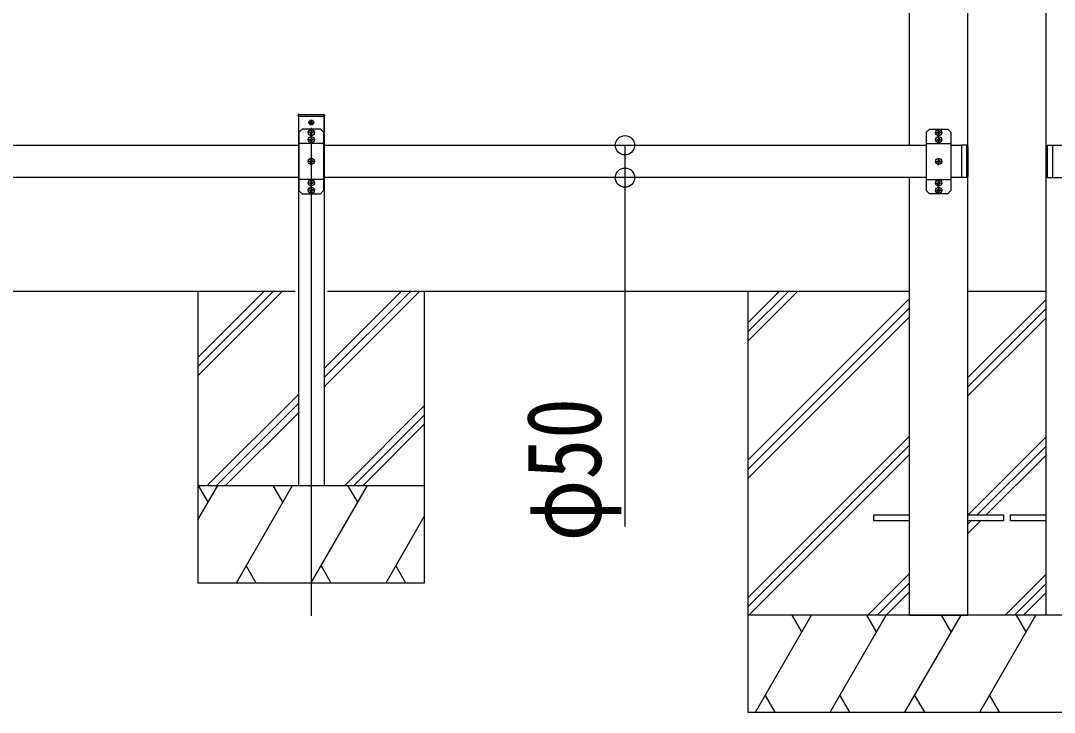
# Model space of a CAD drawing. Units: millimetres, scale not verified. Extents: x -14718 to 14718, y -10395 to 10395.
# Drawn here: x -5332 to -3736, y -5544 to -4476 of the extents above; entities that cross this region are included whole.
import ezdxf
from ezdxf.enums import TextEntityAlignment as Align

# ---------------------------------------------------------------- set-up
doc = ezdxf.new("R2010")
doc.units = ezdxf.units.MM
doc.header["$LTSCALE"] = 40
for name, color, linetype in [('0-3_YKK_12', 2, 'Continuous'), ('0-4_YKK_13', 4, 'Continuous'), ('0-5_YKK_A1', 4, 'Continuous'), ('0-6_YKK_D', 6, 'Continuous')]:
    doc.layers.add(name, color=color, linetype=linetype)
doc.styles.add('ＭＳ ゴシック', font='')
doc.styles.get('ＭＳ ゴシック').set_extended_font_data('MS Gothic')

msp = doc.modelspace()

# ---------------------------------------------------------------- linework, layer by layer
at = {"layer": '0-3_YKK_12'}
for p, q in [((-4887.23, -4633.58), (-4878.93, -4633.58)), ((-4883.08, -4637.73), (-4883.08, -4629.43)), ((-4883.08, -4641.62), (-4883.08, -5394.45)), ((-4883.08, -4654.82), (-4883.08, -4643.35)), ((-3914.57, -4654.82), (-3914.57, -4643.35)), ((-4877.34, -4649.08), (-4888.81, -4649.08)), ((-4883.08, -4665.82), (-4883.08, -4654.35)), ((-3920.31, -4649.08), (-3908.84, -4649.08)), ((-3914.57, -4665.82), (-3914.57, -4654.35)), ((-4877.34, -4660.08), (-4888.81, -4660.08)), ((-3920.31, -4660.08), (-3908.84, -4660.08)), ((-4883.08, -4699.32), (-4883.08, -4687.85)), ((-3914.57, -4699.32), (-3914.57, -4687.85)), ((-4877.34, -4693.58), (-4888.81, -4693.58)), ((-3920.31, -4693.58), (-3908.84, -4693.58)), ((-4883.08, -4732.82), (-4883.08, -4721.35)), ((-3914.57, -4732.82), (-3914.57, -4721.35)), ((-4877.34, -4727.08), (-4888.81, -4727.08)), ((-4877.34, -4738.08), (-4888.81, -4738.08)), ((-4883.08, -4743.82), (-4883.08, -4732.35)), ((-3920.31, -4727.08), (-3908.84, -4727.08)), ((-3920.31, -4738.08), (-3908.84, -4738.08)), ((-3914.57, -4743.82), (-3914.57, -4732.35))]:
    msp.add_line(p, q, dxfattribs=at)
at = {"layer": '0-4_YKK_13'}
for p, q in [((-4903.58, -4623.58), (-4903.48, -4622.02)), ((-4902.58, -4623.58), (-4903.58, -4623.58)), ((-4902.58, -4623.58), (-4863.57, -4623.58)), ((-4902.48, -4621.08), (-4863.67, -4621.08)), ((-4897.08, -4643.58), (-4902.08, -4648.58)), ((-4883.79, -4643.58), (-4897.08, -4643.58)), ((-4885.13, -4633.23), (-4885.13, -4633.93)), ((-4885.13, -4633.23), (-4883.93, -4633.23)), ((-4885.13, -4633.93), (-4883.93, -4633.93)), ((-4883.43, -4631.53), (-4882.73, -4631.53)), ((-4883.43, -4631.53), (-4883.43, -4632.73)), ((-4883.43, -4634.43), (-4883.43, -4635.63)), ((-4883.43, -4635.63), (-4882.73, -4635.63)), ((-4882.73, -4631.53), (-4882.73, -4632.73)), ((-4882.73, -4634.43), (-4882.73, -4635.63)), ((-4869.08, -4643.58), (-4882.36, -4643.58)), ((-4882.23, -4633.23), (-4881.03, -4633.23)), ((-4882.23, -4633.93), (-4881.03, -4633.93)), ((-4881.03, -4633.23), (-4881.03, -4633.93)), ((-4869.08, -4643.58), (-4864.08, -4648.58)), ((-3928.57, -4643.58), (-3933.57, -4648.58)), ((-3928.57, -4643.58), (-3915.29, -4643.58)), ((-3913.86, -4643.58), (-3900.57, -4643.58)), ((-3900.57, -4643.58), (-3895.57, -4648.58)), ((-4902.08, -4648.58), (-4902.08, -4678.87)), ((-4885.45, -4648.49), (-4884.41, -4648.47)), ((-4885.45, -4649.67), (-4884.41, -4649.69)), ((-4885.45, -4659.49), (-4884.41, -4659.47)), ((-4884.41, -4648.47), (-4883.81, -4648.35)), ((-4884.41, -4649.69), (-4883.81, -4649.81)), ((-4884.41, -4659.47), (-4883.81, -4659.35)), ((-4883.69, -4647.74), (-4883.81, -4648.35)), ((-4883.69, -4650.42), (-4883.81, -4649.81)), ((-4883.69, -4658.74), (-4883.81, -4659.35)), ((-4883.67, -4646.7), (-4883.69, -4647.74)), ((-4883.67, -4651.46), (-4883.69, -4650.42)), ((-4883.67, -4657.7), (-4883.69, -4658.74)), ((-4882.48, -4646.7), (-4882.46, -4647.74)), ((-4882.48, -4651.46), (-4882.46, -4650.42)), ((-4882.48, -4657.7), (-4882.46, -4658.74)), ((-4882.46, -4647.74), (-4882.35, -4648.35)), ((-4882.46, -4650.42), (-4882.35, -4649.81)), ((-4882.46, -4658.74), (-4882.35, -4659.35)), ((-4881.74, -4648.47), (-4882.35, -4648.35)), ((-4881.74, -4649.69), (-4882.35, -4649.81)), ((-4881.74, -4659.47), (-4882.35, -4659.35)), ((-4880.7, -4648.49), (-4881.74, -4648.47)), ((-4880.7, -4649.67), (-4881.74, -4649.69)), ((-4880.7, -4659.49), (-4881.74, -4659.47)), ((-4864.08, -4648.58), (-4864.08, -4678.87)), ((-3933.57, -4648.58), (-3933.57, -4678.87)), ((-3916.95, -4648.49), (-3915.91, -4648.47)), ((-3916.95, -4649.67), (-3915.91, -4649.69)), ((-3916.95, -4659.49), (-3915.91, -4659.47)), ((-3915.91, -4648.47), (-3915.3, -4648.35)), ((-3915.91, -4649.69), (-3915.3, -4649.81)), ((-3915.91, -4659.47), (-3915.3, -4659.35)), ((-3915.19, -4647.74), (-3915.3, -4648.35)), ((-3915.19, -4650.42), (-3915.3, -4649.81)), ((-3915.19, -4658.74), (-3915.3, -4659.35)), ((-3915.17, -4646.7), (-3915.19, -4647.74)), ((-3915.17, -4651.46), (-3915.19, -4650.42)), ((-3915.17, -4657.7), (-3915.19, -4658.74)), ((-3913.98, -4646.7), (-3913.96, -4647.74)), ((-3913.98, -4651.46), (-3913.96, -4650.42)), ((-3913.98, -4657.7), (-3913.96, -4658.74)), ((-3913.96, -4647.74), (-3913.84, -4648.35)), ((-3913.96, -4650.42), (-3913.84, -4649.81)), ((-3913.96, -4658.74), (-3913.84, -4659.35)), ((-3913.24, -4648.47), (-3913.84, -4648.35)), ((-3913.24, -4649.69), (-3913.84, -4649.81)), ((-3913.24, -4659.47), (-3913.84, -4659.35)), ((-3912.2, -4648.49), (-3913.24, -4648.47)), ((-3912.2, -4649.67), (-3913.24, -4649.69)), ((-3912.2, -4659.49), (-3913.24, -4659.47)), ((-3895.57, -4648.58), (-3895.57, -4678.87)), ((-4864.08, -4665.98), (-4902.08, -4665.98)), ((-4885.45, -4660.67), (-4884.41, -4660.69)), ((-4884.41, -4660.69), (-4883.81, -4660.81)), ((-4883.69, -4661.42), (-4883.81, -4660.81)), ((-4883.67, -4662.46), (-4883.69, -4661.42)), ((-4882.48, -4662.46), (-4882.46, -4661.42)), ((-4882.46, -4661.42), (-4882.35, -4660.81)), ((-4881.74, -4660.69), (-4882.35, -4660.81)), ((-4880.7, -4660.67), (-4881.74, -4660.69)), ((-3933.57, -4665.98), (-3895.57, -4665.98)), ((-3916.95, -4660.67), (-3915.91, -4660.69)), ((-3915.91, -4660.69), (-3915.3, -4660.81)), ((-3915.19, -4661.42), (-3915.3, -4660.81)), ((-3915.17, -4662.46), (-3915.19, -4661.42)), ((-3913.98, -4662.46), (-3913.96, -4661.42)), ((-3913.96, -4661.42), (-3913.84, -4660.81)), ((-3913.24, -4660.69), (-3913.84, -4660.81)), ((-3912.2, -4660.67), (-3913.24, -4660.69)), ((-3879.38, -4668.58), (-3879.38, -4718.58)), ((-3879.38, -4668.58), (-3879.38, -4718.58)), ((-3871.38, -4668.58), (-3871.38, -4718.58)), ((-3869.38, -4670.58), (-3869.38, -4716.58)), ((-3748.78, -4670.58), (-3748.78, -4716.58)), ((-3746.78, -4668.58), (-3746.78, -4718.58)), ((-3738.78, -4668.58), (-3738.78, -4718.58)), ((-3738.78, -4668.58), (-3738.78, -4718.58)), ((-4902.08, -4680.3), (-4902.08, -4706.87)), ((-4883.67, -4691.2), (-4883.69, -4692.24)), ((-4882.48, -4691.2), (-4882.46, -4692.24)), ((-4864.08, -4680.3), (-4864.08, -4706.87)), ((-3933.57, -4680.3), (-3933.57, -4706.87)), ((-3915.17, -4691.2), (-3915.19, -4692.24)), ((-3913.98, -4691.2), (-3913.96, -4692.24)), ((-3895.57, -4680.3), (-3895.57, -4706.87)), ((-4885.45, -4692.99), (-4884.41, -4692.97)), ((-4885.45, -4694.17), (-4884.41, -4694.19)), ((-4884.41, -4692.97), (-4883.81, -4692.85)), ((-4884.41, -4694.19), (-4883.81, -4694.31)), ((-4883.69, -4692.24), (-4883.81, -4692.85)), ((-4883.69, -4694.92), (-4883.81, -4694.31)), ((-4883.67, -4695.96), (-4883.69, -4694.92)), ((-4882.48, -4695.96), (-4882.46, -4694.92)), ((-4882.46, -4692.24), (-4882.35, -4692.85)), ((-4882.46, -4694.92), (-4882.35, -4694.31)), ((-4881.74, -4692.97), (-4882.35, -4692.85)), ((-4881.74, -4694.19), (-4882.35, -4694.31)), ((-4880.7, -4692.99), (-4881.74, -4692.97)), ((-4880.7, -4694.17), (-4881.74, -4694.19)), ((-3916.95, -4692.99), (-3915.91, -4692.97)), ((-3916.95, -4694.17), (-3915.91, -4694.19)), ((-3915.91, -4692.97), (-3915.3, -4692.85)), ((-3915.91, -4694.19), (-3915.3, -4694.31)), ((-3915.19, -4692.24), (-3915.3, -4692.85)), ((-3915.19, -4694.92), (-3915.3, -4694.31)), ((-3915.17, -4695.96), (-3915.19, -4694.92)), ((-3913.98, -4695.96), (-3913.96, -4694.92)), ((-3913.96, -4692.24), (-3913.84, -4692.85)), ((-3913.96, -4694.92), (-3913.84, -4694.31)), ((-3913.24, -4692.97), (-3913.84, -4692.85)), ((-3913.24, -4694.19), (-3913.84, -4694.31)), ((-3912.2, -4692.99), (-3913.24, -4692.97)), ((-3912.2, -4694.17), (-3913.24, -4694.19)), ((-4902.08, -4708.3), (-4902.08, -4738.58)), ((-4864.08, -4721.18), (-4902.08, -4721.18)), ((-4864.08, -4708.3), (-4864.08, -4738.58)), ((-3933.57, -4708.3), (-3933.57, -4738.58)), ((-3933.57, -4721.18), (-3895.57, -4721.18)), ((-3895.57, -4708.3), (-3895.57, -4738.58)), ((-3871.38, -4718.58), (-3879.38, -4718.58)), ((-3869.38, -4716.58), (-3871.38, -4718.58)), ((-3748.78, -4716.58), (-3746.78, -4718.58)), ((-3746.78, -4718.58), (-3738.78, -4718.58)), ((-4897.08, -4743.58), (-4902.08, -4738.58)), ((-4885.45, -4726.49), (-4884.41, -4726.47)), ((-4885.45, -4727.67), (-4884.41, -4727.69)), ((-4885.45, -4737.49), (-4884.41, -4737.47)), ((-4885.45, -4738.67), (-4884.41, -4738.69)), ((-4884.41, -4726.47), (-4883.81, -4726.35)), ((-4884.41, -4727.69), (-4883.81, -4727.81)), ((-4884.41, -4737.47), (-4883.81, -4737.35)), ((-4884.41, -4738.69), (-4883.81, -4738.81)), ((-4883.69, -4725.74), (-4883.81, -4726.35)), ((-4883.69, -4728.42), (-4883.81, -4727.81)), ((-4883.69, -4736.74), (-4883.81, -4737.35)), ((-4883.69, -4739.42), (-4883.81, -4738.81)), ((-4883.67, -4724.7), (-4883.69, -4725.74)), ((-4883.67, -4729.46), (-4883.69, -4728.42)), ((-4883.67, -4735.7), (-4883.69, -4736.74)), ((-4883.67, -4740.46), (-4883.69, -4739.42)), ((-4882.48, -4724.7), (-4882.46, -4725.74)), ((-4882.48, -4729.46), (-4882.46, -4728.42)), ((-4882.48, -4735.7), (-4882.46, -4736.74)), ((-4882.48, -4740.46), (-4882.46, -4739.42)), ((-4882.46, -4725.74), (-4882.35, -4726.35)), ((-4882.46, -4728.42), (-4882.35, -4727.81)), ((-4882.46, -4736.74), (-4882.35, -4737.35)), ((-4882.46, -4739.42), (-4882.35, -4738.81)), ((-4881.74, -4726.47), (-4882.35, -4726.35)), ((-4881.74, -4727.69), (-4882.35, -4727.81)), ((-4881.74, -4737.47), (-4882.35, -4737.35)), ((-4881.74, -4738.69), (-4882.35, -4738.81)), ((-4880.7, -4726.49), (-4881.74, -4726.47)), ((-4880.7, -4727.67), (-4881.74, -4727.69)), ((-4880.7, -4737.49), (-4881.74, -4737.47)), ((-4880.7, -4738.67), (-4881.74, -4738.69)), ((-4869.08, -4743.58), (-4864.08, -4738.58)), ((-3928.57, -4743.58), (-3933.57, -4738.58)), ((-3916.95, -4726.49), (-3915.91, -4726.47)), ((-3916.95, -4727.67), (-3915.91, -4727.69)), ((-3916.95, -4737.49), (-3915.91, -4737.47)), ((-3916.95, -4738.67), (-3915.91, -4738.69)), ((-3915.91, -4726.47), (-3915.3, -4726.35)), ((-3915.91, -4727.69), (-3915.3, -4727.81)), ((-3915.91, -4737.47), (-3915.3, -4737.35)), ((-3915.91, -4738.69), (-3915.3, -4738.81)), ((-3915.19, -4725.74), (-3915.3, -4726.35)), ((-3915.19, -4728.42), (-3915.3, -4727.81)), ((-3915.19, -4736.74), (-3915.3, -4737.35)), ((-3915.19, -4739.42), (-3915.3, -4738.81)), ((-3915.17, -4724.7), (-3915.19, -4725.74)), ((-3915.17, -4729.46), (-3915.19, -4728.42)), ((-3915.17, -4735.7), (-3915.19, -4736.74)), ((-3915.17, -4740.46), (-3915.19, -4739.42)), ((-3913.98, -4724.7), (-3913.96, -4725.74)), ((-3913.98, -4729.46), (-3913.96, -4728.42)), ((-3913.98, -4735.7), (-3913.96, -4736.74)), ((-3913.98, -4740.46), (-3913.96, -4739.42)), ((-3913.96, -4725.74), (-3913.84, -4726.35)), ((-3913.96, -4728.42), (-3913.84, -4727.81)), ((-3913.96, -4736.74), (-3913.84, -4737.35)), ((-3913.96, -4739.42), (-3913.84, -4738.81)), ((-3913.24, -4726.47), (-3913.84, -4726.35)), ((-3913.24, -4727.69), (-3913.84, -4727.81)), ((-3913.24, -4737.47), (-3913.84, -4737.35)), ((-3913.24, -4738.69), (-3913.84, -4738.81)), ((-3912.2, -4726.49), (-3913.24, -4726.47)), ((-3912.2, -4727.67), (-3913.24, -4727.69)), ((-3912.2, -4737.49), (-3913.24, -4737.47)), ((-3912.2, -4738.67), (-3913.24, -4738.69)), ((-3900.57, -4743.58), (-3895.57, -4738.58)), ((-4897.08, -4743.58), (-4883.79, -4743.58)), ((-4882.36, -4743.58), (-4869.08, -4743.58)), ((-3915.29, -4743.58), (-3928.57, -4743.58)), ((-3900.57, -4743.58), (-3913.86, -4743.58)), ((-3869.38, -5239.08), (-3814.58, -5239.08))]:
    msp.add_line(p, q, dxfattribs=at)
for points in [[(-4862.67, -4622.02), (-4862.58, -4623.58), (-4863.57, -4623.58)], [(-3869.38, -4670.58), (-3871.38, -4668.58), (-3879.38, -4668.58)], [(-3748.78, -4670.58), (-3746.78, -4668.58), (-3738.78, -4668.58)], [(-3959.78, -5248.08), (-4014.58, -5248.08), (-4014.58, -5239.08), (-3959.78, -5239.08)], [(-3814.58, -5239.08), (-3814.58, -5248.08), (-3869.38, -5248.08)], [(-3748.78, -5248.08), (-3803.58, -5248.08), (-3803.58, -5239.08), (-3748.78, -5239.08)]]:
    msp.add_lwpolyline(points, dxfattribs=at)
for centre, radius in [((-4883.08, -4633.58), 3.75), ((-4883.08, -4649.08), 4.74), ((-4883.08, -4660.08), 4.74), ((-3914.57, -4649.08), 4.74), ((-3914.57, -4660.08), 4.74), ((-4883.08, -4693.58), 4.74), ((-3914.57, -4693.58), 4.74), ((-4883.08, -4727.08), 4.74), ((-3914.57, -4727.08), 4.74), ((-4883.08, -4738.08), 4.74), ((-3914.57, -4738.08), 4.74)]:
    msp.add_circle(centre, radius, dxfattribs=at)
for centre, radius, start, end in [((-4902.48, -4622.08), 1, 90, 176.5), ((-4863.67, -4622.08), 1, 3.5, 90), ((-4883.93, -4632.73), 0.5, 270, 0), ((-4883.93, -4634.43), 0.5, 0, 90), ((-4883.08, -4642.88), 1, 224.427, 315.573), ((-4882.23, -4632.73), 0.5, 180, 270), ((-4882.23, -4634.43), 0.5, 90, 180), ((-3914.57, -4642.88), 1, 224.427, 315.573), ((-4883.08, -4649.08), 2.45, 165.9892, 194.0108), ((-4883.08, -4660.08), 2.45, 165.9892, 194.0108), ((-4883.08, -4649.08), 2.45, 75.9892, 104.0108), ((-4883.08, -4649.08), 2.45, 255.9892, 284.0108), ((-4883.08, -4660.08), 2.45, 75.9892, 104.0108), ((-4883.08, -4649.08), 2.45, 345.9892, 14.0108), ((-4883.08, -4660.08), 2.45, 345.9892, 14.0108), ((-3914.57, -4649.08), 2.45, 165.9892, 194.0108), ((-3914.57, -4660.08), 2.45, 165.9892, 194.0108), ((-3914.57, -4649.08), 2.45, 75.9892, 104.0108), ((-3914.57, -4649.08), 2.45, 255.9892, 284.0108), ((-3914.57, -4660.08), 2.45, 75.9892, 104.0108), ((-3914.57, -4649.08), 2.45, 345.9892, 14.0108), ((-3914.57, -4660.08), 2.45, 345.9892, 14.0108), ((-4883.08, -4660.08), 2.45, 255.9892, 284.0108), ((-3914.57, -4660.08), 2.45, 255.9892, 284.0108), ((-4902.78, -4679.58), 1, 314.427, 45.573), ((-4883.08, -4693.58), 2.45, 75.9892, 104.0108), ((-4863.38, -4679.58), 1, 134.427, 225.573), ((-3934.27, -4679.58), 1, 314.427, 45.573), ((-3914.57, -4693.58), 2.45, 75.9892, 104.0108), ((-3894.87, -4679.58), 1, 134.427, 225.573), ((-4902.78, -4707.58), 1, 314.427, 45.573), ((-4883.08, -4693.58), 2.45, 165.9892, 194.0108), ((-4883.08, -4693.58), 2.45, 255.9892, 284.0108), ((-4883.08, -4693.58), 2.45, 345.9892, 14.0108), ((-4863.38, -4707.58), 1, 134.427, 225.573), ((-3934.27, -4707.58), 1, 314.427, 45.573), ((-3914.57, -4693.58), 2.45, 165.9892, 194.0108), ((-3914.57, -4693.58), 2.45, 255.9892, 284.0108), ((-3914.57, -4693.58), 2.45, 345.9892, 14.0108), ((-3894.87, -4707.58), 1, 134.427, 225.573), ((-4883.08, -4727.08), 2.45, 165.9892, 194.0108), ((-4883.08, -4738.08), 2.45, 165.9892, 194.0108), ((-4883.08, -4727.08), 2.45, 75.9892, 104.0108), ((-4883.08, -4727.08), 2.45, 255.9892, 284.0108), ((-4883.08, -4738.08), 2.45, 75.9892, 104.0108), ((-4883.08, -4727.08), 2.45, 345.9892, 14.0108), ((-4883.08, -4738.08), 2.45, 345.9892, 14.0108), ((-3914.57, -4727.08), 2.45, 165.9892, 194.0108), ((-3914.57, -4738.08), 2.45, 165.9892, 194.0108), ((-3914.57, -4727.08), 2.45, 75.9892, 104.0108), ((-3914.57, -4727.08), 2.45, 255.9892, 284.0108), ((-3914.57, -4738.08), 2.45, 75.9892, 104.0108), ((-3914.57, -4727.08), 2.45, 345.9892, 14.0108), ((-3914.57, -4738.08), 2.45, 345.9892, 14.0108), ((-4883.08, -4744.28), 1, 44.427, 135.573), ((-4883.08, -4738.08), 2.45, 255.9892, 284.0108), ((-3914.57, -4744.28), 1, 44.427, 135.573), ((-3914.57, -4738.08), 2.45, 255.9892, 284.0108)]:
    msp.add_arc(centre, radius, start, end, dxfattribs=at)
at = {"layer": '0-5_YKK_A1'}
for p, q in [((-3959.78, -4668.58), (-3959.78, -2263.58)), ((-3869.38, -5393.58), (-3869.38, -2263.58)), ((-3748.78, -5393.58), (-3748.78, -2263.58)), ((-4903.08, -4623.58), (-4863.08, -4623.58)), ((-4903.08, -4623.58), (-4903.08, -5193.58)), ((-4863.08, -4648.92), (-4863.08, -4623.58)), ((-4863.08, -4623.58), (-4863.08, -5193.58)), ((-5832.58, -4668.58), (-4903.08, -4668.58)), ((-4863.08, -4668.58), (-3933.57, -4668.58)), ((-3895.57, -4668.58), (-3879.38, -4668.58)), ((-3738.78, -4668.58), (-3722.58, -4668.58)), ((-4903.08, -4718.58), (-5832.58, -4718.58)), ((-3933.57, -4718.58), (-4863.08, -4718.58)), ((-3959.78, -5393.58), (-3959.78, -4718.58)), ((-3879.38, -4718.58), (-3895.57, -4718.58)), ((-3738.78, -4718.58), (-3722.58, -4718.58)), ((-5879.08, -4893.58), (-4908.08, -4893.58)), ((-5058.08, -4893.58), (-5058.08, -5343.58)), ((-5058.08, -4995.93), (-4955.73, -4893.58)), ((-5058.08, -5010.07), (-4941.58, -4893.58)), ((-5058.08, -5024.21), (-4927.44, -4893.58)), ((-4863.08, -5041.34), (-4715.31, -4893.58)), ((-4863.08, -5027.2), (-4729.45, -4893.58)), ((-4863.08, -5013.06), (-4743.59, -4893.58)), ((-4858.08, -4893.58), (-3959.78, -4893.58)), ((-4708.08, -5343.58), (-4708.08, -4893.58)), ((-4209.08, -4893.58), (-4209.08, -5543.58)), ((-4209.08, -4942.43), (-4160.23, -4893.58)), ((-4209.08, -4956.57), (-4146.09, -4893.58)), ((-4209.08, -4970.71), (-4131.94, -4893.58)), ((-3869.38, -4893.58), (-3748.78, -4893.58)), ((-4209.08, -5154.56), (-3959.78, -4905.26)), ((-3869.38, -5026.99), (-3748.78, -4906.39)), ((-4209.08, -5168.7), (-3959.78, -4919.4)), ((-3869.38, -5041.13), (-3748.78, -4920.53)), ((-4209.08, -5182.84), (-3959.78, -4933.54)), ((-3869.38, -5055.28), (-3748.78, -4934.68)), ((-5043.6, -5193.58), (-4903.08, -5053.06)), ((-5029.46, -5193.58), (-4903.08, -5067.2)), ((-4831.46, -5193.58), (-4708.08, -5070.19)), ((-5015.31, -5193.58), (-4903.08, -5081.35)), ((-4817.32, -5193.58), (-4708.08, -5084.34)), ((-4803.18, -5193.58), (-4708.08, -5098.48)), ((-4209.08, -5366.69), (-3959.78, -5117.39)), ((-3869.38, -5239.12), (-3748.78, -5118.52)), ((-4209.08, -5380.83), (-3959.78, -5131.53)), ((-3855.19, -5239.08), (-3748.78, -5132.67)), ((-4209.08, -5394.97), (-3959.78, -5145.67)), ((-3841.05, -5239.08), (-3748.78, -5146.81)), ((-5058.08, -5246.7), (-5027.41, -5193.58)), ((-5058.08, -5193.58), (-4708.08, -5193.58)), ((-5042.41, -5219.56), (-5057.41, -5193.58)), ((-4998.54, -5343.58), (-4911.94, -5193.58)), ((-4926.94, -5219.56), (-4941.94, -5193.58)), ((-4903.08, -5193.58), (-4863.08, -5193.58)), ((-4883.07, -5343.58), (-4796.47, -5193.58)), ((-4811.47, -5219.56), (-4826.47, -5193.58)), ((-4767.6, -5343.58), (-4708.08, -5240.48)), ((-3869.38, -5253.26), (-3864.19, -5248.08)), ((-3869.38, -5267.41), (-3850.05, -5248.08)), ((-4983.54, -5317.6), (-4968.54, -5343.58)), ((-4868.07, -5317.6), (-4853.07, -5343.58)), ((-4752.6, -5317.6), (-4737.6, -5343.58)), ((-4023.83, -5393.58), (-3959.78, -5329.52)), ((-5058.08, -5343.58), (-4708.08, -5343.58)), ((-4009.69, -5393.58), (-3959.78, -5343.66)), ((-3811.7, -5393.58), (-3748.78, -5330.65)), ((-3797.56, -5393.58), (-3748.78, -5344.8)), ((-3995.55, -5393.58), (-3959.78, -5357.81)), ((-3783.42, -5393.58), (-3748.78, -5358.94)), ((-3409.08, -5393.58), (-4209.08, -5393.58)), ((-4197.53, -5543.58), (-4110.93, -5393.58)), ((-4125.93, -5419.56), (-4140.93, -5393.58)), ((-4082.06, -5543.58), (-3995.46, -5393.58)), ((-4010.46, -5419.56), (-4025.46, -5393.58)), ((-3966.59, -5543.58), (-3879.99, -5393.58)), ((-3959.78, -5393.58), (-3869.38, -5393.58)), ((-3894.99, -5419.56), (-3909.99, -5393.58)), ((-3851.12, -5543.58), (-3764.52, -5393.58)), ((-3779.52, -5419.56), (-3794.52, -5393.58)), ((-4182.53, -5517.6), (-4167.53, -5543.58)), ((-4067.06, -5517.6), (-4052.06, -5543.58)), ((-3951.59, -5517.6), (-3936.59, -5543.58)), ((-3836.12, -5517.6), (-3821.12, -5543.58)), ((-4209.08, -5543.58), (-3409.08, -5543.58))]:
    msp.add_line(p, q, dxfattribs=at)
at = {"layer": '0-6_YKK_D'}
for p, q in [((-3869.38, -4669.58), (-3869.38, -4074.23)), ((-3748.78, -4669.58), (-3748.78, -4074.23))]:
    msp.add_line(p, q, dxfattribs=at)
msp.add_lwpolyline([(-4398.83, -4668.58), (-4398.83, -4718.58), (-4398.83, -5257.08)], dxfattribs=at)
for centre in [(-4398.83, -4668.58), (-4398.83, -4718.58)]:
    msp.add_circle(centre, 14.88, dxfattribs=at)

# ---------------------------------------------------------------- texts
at = {"layer": '0-6_YKK_D', "style": 'ＭＳ ゴシック', "width": 0.8}
msp.add_text('φ50', height=115.5, rotation=90, dxfattribs=at).set_placement((-4401.16, -5279.95), align=Align.BOTTOM_LEFT)

doc.saveas('drawing.dxf')
